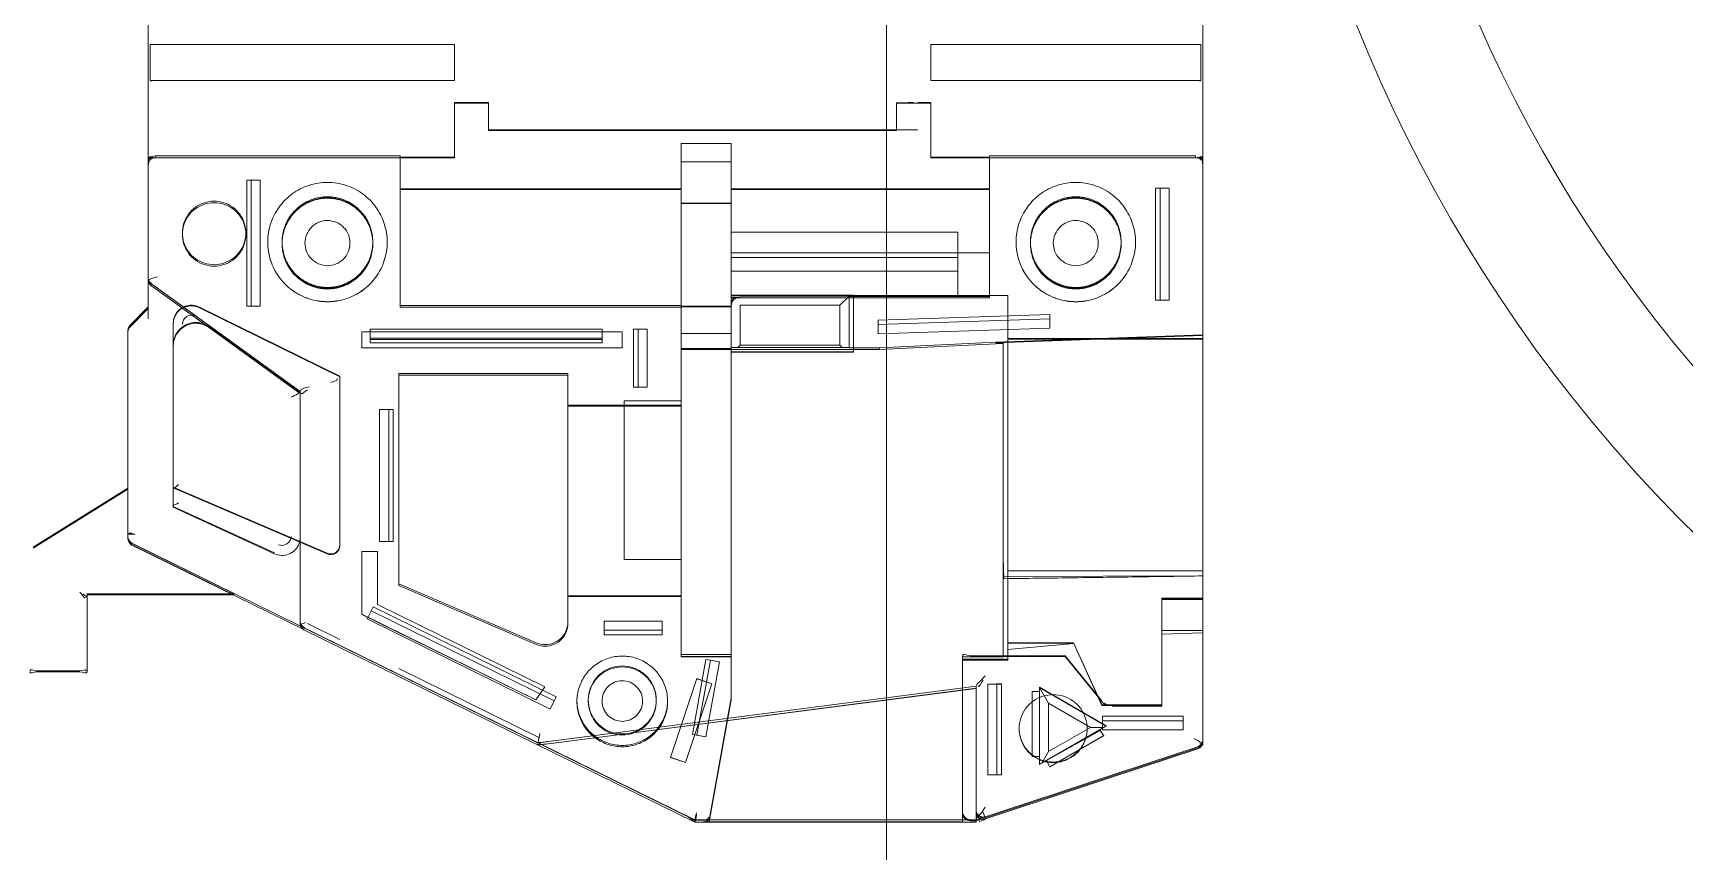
# Model space of a CAD drawing. Header units: millimetres. Extents: x -1052 to 3351, y 0 to 2015.
# Drawn here: x -227.749 to -227.21, y 1680.421 to 1680.688 of the extents above; entities that cross this region are included whole.
import ezdxf

# ---------------------------------------------------------------- set-up
doc = ezdxf.new("R2010")
doc.units = ezdxf.units.MM
doc.layers.add('@ New Renovation', color=7, linetype='Continuous')
for name, color, linetype, lineweight in [('_CGL01-D75-002SOLIDLINE！实线层', 7, 'Continuous', 18), ('_CGL01-D75-003SOLIDLINE！实线层', 7, 'Continuous', 18), ('AM_CL', 7, 'Continuous', 15), ('ZHA01-E-01-BSOLIDLINE！实线层', 7, 'Continuous', 18)]:
    doc.layers.add(name, color=color, linetype=linetype, lineweight=lineweight)

# ---------------------------------------------------------------- blocks, each defined once
blk = doc.blocks.new('*X870')
at = {"layer": '_CGL01-D75-002SOLIDLINE！实线层', "color": 7, "linetype": 'Continuous'}
blk.add_line((-955.58, 1095.295), (-856.58, 1095.295), dxfattribs=at)
at = {"layer": '_CGL01-D75-003SOLIDLINE！实线层', "color": 7, "linetype": 'Continuous'}
for radius, start, end in [(33, 245.38, 114.62), (30.5, 244.3744, 115.6256)]:
    blk.add_arc((-906.08, 1054.295), radius, start, end, dxfattribs=at)
at = {"layer": 'ZHA01-E-01-BSOLIDLINE！实线层', "color": 6, "linetype": 'Continuous'}
for p, q in [((-883.6, 1112.021), (-882.301, 1114.113)), ((-882.278, 1114.113), (-883.577, 1112.021)), ((-879.572, 1114.041), (-879.572, 1113.081)), ((-879.547, 1114.041), (-879.547, 1113.081)), ((-881.272, 1112.921), (-881.272, 1109.683)), ((-881.272, 1112.921), (-879.548, 1112.921)), ((-881.247, 1109.683), (-881.247, 1112.921)), ((-882.489, 1112.021), (-887.082, 1112.021)), ((-882.588, 1111.861), (-882.588, 1112.021)), ((-887.598, 1111.571), (-887.195, 1111.974)), ((-887.157, 1111.974), (-887.561, 1111.571)), ((-882.384, 1111.931), (-876.278, 1099.521)), ((-881.332, 1109.805), (-882.378, 1111.931)), ((-882.353, 1111.931), (-881.307, 1109.805)), ((-880.476, 1108.131), (-882.345, 1111.931)), ((-897.283, 1111.571), (-888.159, 1111.571)), ((-897.276, 1111.571), (-887.333, 1111.571)), ((-893.387, 1104.821), (-893.387, 1111.531)), ((-893.387, 1111.531), (-892.587, 1111.531)), ((-892.587, 1111.531), (-892.587, 1104.821)), ((-890.928, 1111.411), (-890.928, 1106.021)), ((-890.887, 1111.409), (-890.928, 1111.411)), ((-890.887, 1111.571), (-890.887, 1111.566)), ((-890.887, 1111.566), (-890.767, 1111.566)), ((-890.887, 1111.566), (-890.887, 1111.409)), ((-890.887, 1111.409), (-890.887, 1104.821)), ((-888.159, 1111.571), (-885.735, 1108.221)), ((-888.105, 1111.504), (-885.728, 1108.221)), ((-887.141, 1110.227), (-888.065, 1111.504)), ((-885.684, 1108.221), (-888.06, 1111.504)), ((-883.179, 1111.021), (-887.235, 1111.021)), ((-882.166, 1107.628), (-883.621, 1111.021)), ((-882.152, 1107.628), (-883.606, 1111.021)), ((-883.197, 1111.021), (-882.17, 1108.788)), ((-882.153, 1108.788), (-883.179, 1111.021)), ((-889.196, 1110.821), (-889.228, 1110.821)), ((-887.594, 1110.444), (-886.067, 1107.349)), ((-887.579, 1110.444), (-886.053, 1107.349)), ((-887.158, 1110.227), (-885.706, 1108.221)), ((-881.272, 1109.683), (-881.332, 1109.805)), ((-881.307, 1109.805), (-881.247, 1109.683)), ((-881.247, 1109.683), (-881.272, 1109.683)), ((-890.396, 1109.402), (-890.396, 1109.302)), ((-887.611, 1109.402), (-890.396, 1109.402)), ((-890.395, 1109.102), (-890.396, 1109.302)), ((-887.613, 1109.302), (-890.396, 1109.302)), ((-890.394, 1109.402), (-890.394, 1109.102)), ((-890.394, 1109.102), (-887.611, 1109.102)), ((-889.196, 1109.421), (-889.228, 1109.421)), ((-887.613, 1109.402), (-887.613, 1109.302)), ((-887.613, 1109.302), (-887.611, 1109.102)), ((-887.611, 1109.102), (-887.611, 1109.402)), ((-889.028, 1108.937), (-889.027, 1108.937)), ((-889.027, 1108.621), (-889.007, 1108.621)), ((-888.994, 1108.621), (-889.027, 1108.621)), ((-885.735, 1108.221), (-880.565, 1108.221)), ((-885.678, 1108.277), (-885.706, 1108.221)), ((-880.614, 1108.221), (-885.706, 1108.221)), ((-880.613, 1108.061), (-880.26, 1107.349)), ((-880.565, 1108.221), (-877.984, 1102.973)), ((-880.515, 1108.131), (-876.438, 1099.846)), ((-879.446, 1106.049), (-880.471, 1108.131)), ((-886.067, 1107.349), (-882.335, 1107.349)), ((-889.027, 1106.621), (-889.007, 1106.621)), ((-888.994, 1106.621), (-889.027, 1106.621)), ((-887.104, 1106.681), (-887.104, 1101.561)), ((-886.805, 1106.681), (-887.104, 1106.681)), ((-887.048, 1106.866), (-887.048, 1101.121)), ((-886.696, 1106.866), (-887.048, 1106.866)), ((-887.046, 1101.121), (-887.046, 1106.866)), ((-886.906, 1106.681), (-886.906, 1101.561)), ((-886.876, 1106.681), (-886.876, 1101.561)), ((-886.804, 1101.561), (-886.804, 1106.681)), ((-886.698, 1101.121), (-886.698, 1106.866)), ((-886.696, 1106.866), (-886.696, 1101.121)), ((-882.205, 1106.866), (-882.205, 1106.516)), ((-880.817, 1106.866), (-882.205, 1106.866)), ((-882.203, 1106.516), (-882.203, 1106.866)), ((-880.985, 1106.617), (-880.896, 1106.661)), ((-880.984, 1106.617), (-880.985, 1106.617)), ((-880.716, 1106.749), (-880.984, 1106.617)), ((-880.984, 1106.617), (-878.998, 1102.579)), ((-880.896, 1106.661), (-878.91, 1102.623)), ((-878.931, 1103.027), (-880.819, 1106.866)), ((-880.817, 1106.866), (-878.929, 1103.027)), ((-878.729, 1102.712), (-880.715, 1106.749)), ((-889.028, 1106.304), (-889.027, 1106.304)), ((-885.335, 1106.471), (-885.336, 1106.271)), ((-885.335, 1106.171), (-885.336, 1106.271)), ((-885.336, 1106.271), (-882.426, 1106.271)), ((-885.335, 1106.471), (-882.425, 1106.471)), ((-885.335, 1106.171), (-882.424, 1106.171)), ((-885.334, 1106.471), (-885.334, 1106.171)), ((-882.426, 1106.271), (-882.425, 1106.471)), ((-882.426, 1106.271), (-882.425, 1106.171)), ((-882.424, 1106.171), (-882.424, 1106.471)), ((-881.035, 1106.516), (-882.205, 1106.516)), ((-881.037, 1106.516), (-879.221, 1102.825)), ((-879.219, 1102.825), (-881.035, 1106.516)), ((-887.588, 1106.021), (-890.928, 1106.021)), ((-890.902, 1106.021), (-890.902, 1104.821)), ((-890.202, 1106.021), (-890.202, 1099.821)), ((-890.188, 1099.821), (-890.188, 1106.021)), ((-887.628, 1099.821), (-887.628, 1106.021)), ((-887.588, 1099.821), (-887.588, 1106.021)), ((-886.128, 1106.049), (-886.128, 1102.321)), ((-881.454, 1106.049), (-886.128, 1106.049)), ((-886.092, 1102.321), (-886.092, 1106.049)), ((-880.191, 1103.018), (-881.49, 1106.049)), ((-880.155, 1103.018), (-881.454, 1106.049)), ((-879.621, 1106.049), (-878.097, 1102.946)), ((-877.954, 1103.016), (-879.445, 1106.048)), ((-893.387, 1104.821), (-892.587, 1104.821)), ((-892.102, 1104.071), (-892.102, 1104.821)), ((-892.102, 1104.821), (-890.887, 1104.821)), ((-892.087, 1104.821), (-892.087, 1104.071)), ((-891.487, 1104.071), (-892.102, 1104.071)), ((-891.502, 1094.601), (-891.502, 1104.071)), ((-891.487, 1104.071), (-891.487, 1095.071)), ((-877.983, 1102.973), (-879.235, 1093.321)), ((-879.221, 1102.825), (-878.931, 1103.027)), ((-878.929, 1103.027), (-879.219, 1102.825)), ((-879.184, 1093.321), (-877.939, 1102.925)), ((-878.931, 1103.027), (-878.929, 1103.027)), ((-878.002, 1103.016), (-876.282, 1099.521)), ((-876.237, 1099.521), (-877.957, 1103.016)), ((-879.232, 1093.321), (-878.018, 1102.686)), ((-879.221, 1102.825), (-879.219, 1102.825)), ((-879.186, 1093.321), (-877.972, 1102.686)), ((-878.999, 1102.579), (-878.998, 1102.579)), ((-878.998, 1102.579), (-878.729, 1102.712)), ((-886.128, 1102.321), (-880.614, 1102.321)), ((-885.428, 1102.321), (-885.428, 1099.821)), ((-885.409, 1102.321), (-885.409, 1099.821)), ((-881.228, 1099.821), (-881.228, 1102.321)), ((-881.209, 1102.321), (-881.209, 1099.821)), ((-878.928, 1101.871), (-878.907, 1101.871)), ((-878.897, 1102.121), (-878.927, 1102.121)), ((-887.104, 1101.561), (-886.804, 1101.561)), ((-880.665, 1101.521), (-880.364, 1101.521)), ((-880.664, 1101.521), (-880.664, 1100.241)), ((-880.466, 1100.241), (-880.466, 1101.521)), ((-880.365, 1101.521), (-880.365, 1100.241)), ((-880.364, 1100.241), (-880.364, 1101.521)), ((-887.048, 1101.121), (-886.696, 1101.121)), ((-885.528, 1101.081), (-885.528, 1099.821)), ((-882.025, 1101.081), (-885.528, 1101.081)), ((-885.525, 1101.081), (-885.525, 1099.821)), ((-882.028, 1099.821), (-882.028, 1101.081)), ((-882.025, 1099.821), (-882.025, 1101.081)), ((-887.105, 1100.871), (-887.106, 1100.771)), ((-887.105, 1100.571), (-887.106, 1100.771)), ((-887.106, 1100.771), (-885.826, 1100.771)), ((-887.105, 1100.871), (-885.824, 1100.871)), ((-887.104, 1100.871), (-887.104, 1100.571)), ((-885.826, 1100.771), (-885.825, 1100.871)), ((-885.826, 1100.771), (-885.825, 1100.571)), ((-885.824, 1100.571), (-885.824, 1100.871)), ((-887.104, 1100.571), (-885.824, 1100.571)), ((-878.928, 1100.371), (-878.907, 1100.371)), ((-880.664, 1100.241), (-880.364, 1100.241)), ((-877.662, 1100.057), (-879.399, 1099.475)), ((-878.897, 1100.121), (-878.927, 1100.121)), ((-877.553, 1099.725), (-877.664, 1100.057)), ((-877.664, 1100.057), (-877.662, 1100.057)), ((-877.662, 1100.057), (-877.551, 1099.725)), ((-891.202, 1099.821), (-891.202, 1098.721)), ((-879.888, 1099.821), (-891.202, 1099.821)), ((-890.8, 1098.721), (-890.8, 1099.821)), ((-889.882, 1099.821), (-889.882, 1098.721)), ((-879.878, 1099.821), (-889.882, 1099.821)), ((-889.878, 1099.821), (-889.878, 1098.721)), ((-887.611, 1099.821), (-887.611, 1098.721)), ((-887.6, 1098.721), (-887.6, 1099.821)), ((-887.011, 1099.821), (-887.011, 1098.721)), ((-886.679, 1098.721), (-886.679, 1099.821)), ((-886.657, 1099.821), (-886.657, 1098.721)), ((-879.928, 1098.721), (-879.928, 1099.821)), ((-879.888, 1098.721), (-879.888, 1099.821)), ((-879.882, 1099.821), (-879.882, 1098.721)), ((-879.878, 1098.721), (-879.878, 1099.821)), ((-879.288, 1099.143), (-877.551, 1099.725)), ((-877.553, 1099.725), (-877.551, 1099.725)), ((-879.805, 1099.179), (-879.823, 1099.28)), ((-879.822, 1099.28), (-879.823, 1099.28)), ((-878.168, 1099.576), (-879.822, 1099.28)), ((-879.822, 1099.28), (-879.768, 1098.98)), ((-879.805, 1099.179), (-878.152, 1099.475)), ((-879.768, 1098.98), (-878.114, 1099.276)), ((-879.399, 1099.475), (-879.288, 1099.143)), ((-879.397, 1099.475), (-879.399, 1099.475)), ((-879.286, 1099.143), (-879.397, 1099.475)), ((-878.169, 1099.576), (-878.152, 1099.475)), ((-878.169, 1099.576), (-878.168, 1099.576)), ((-878.114, 1099.276), (-878.168, 1099.576)), ((-878.152, 1099.475), (-878.115, 1099.276)), ((-876.282, 1099.521), (-876.282, 1093.321)), ((-876.282, 1099.521), (-876.279, 1099.521)), ((-876.279, 1099.521), (-876.279, 1099.286)), ((-876.278, 1099.521), (-876.278, 1099.336)), ((-876.237, 1099.521), (-876.278, 1099.521)), ((-876.239, 1093.621), (-876.239, 1099.336)), ((-876.237, 1099.521), (-876.237, 1093.321)), ((-879.805, 1099.179), (-879.769, 1098.98)), ((-879.286, 1099.143), (-879.288, 1099.143)), ((-878.973, 1098.721), (-876.362, 1099.188)), ((-876.41, 1099.179), (-878.973, 1098.721)), ((-876.239, 1099.202), (-878.934, 1098.721)), ((-886.679, 1098.721), (-891.202, 1098.721)), ((-890.202, 1098.721), (-890.202, 1093.021)), ((-890.188, 1093.021), (-890.188, 1098.721)), ((-878.973, 1098.721), (-889.882, 1098.721)), ((-889.247, 1093.721), (-889.247, 1098.721)), ((-888.788, 1098.721), (-888.788, 1093.021)), ((-888.685, 1093.721), (-888.685, 1098.721)), ((-888.383, 1093.721), (-888.383, 1098.721)), ((-887.853, 1096.021), (-887.853, 1098.721)), ((-887.843, 1093.721), (-887.843, 1098.721)), ((-887.831, 1098.521), (-887.831, 1096.121)), ((-887.805, 1098.721), (-887.805, 1098.521)), ((-887.798, 1093.021), (-887.798, 1098.721)), ((-887.632, 1096.321), (-887.632, 1098.521)), ((-887.632, 1098.521), (-886.752, 1098.521)), ((-886.752, 1098.521), (-886.702, 1098.571)), ((-886.752, 1098.521), (-886.752, 1096.321)), ((-886.702, 1098.571), (-886.701, 1098.721)), ((-886.702, 1096.271), (-886.702, 1098.571)), ((-886.701, 1098.721), (-886.679, 1098.721)), ((-886.66, 1095.452), (-886.66, 1098.721)), ((-878.934, 1098.721), (-886.66, 1098.721)), ((-886.603, 1098.721), (-886.603, 1096.021)), ((-886.6, 1096.021), (-886.6, 1098.721)), ((-886.6, 1096.021), (-887.853, 1096.021)), ((-887.85, 1092.621), (-887.85, 1096.021)), ((-887.632, 1096.321), (-887.831, 1096.121)), ((-887.831, 1096.121), (-886.698, 1096.121)), ((-887.828, 1093.021), (-887.828, 1096.121)), ((-886.752, 1096.321), (-887.632, 1096.321)), ((-886.752, 1096.321), (-886.702, 1096.271)), ((-886.702, 1096.271), (-886.701, 1096.121)), ((-886.698, 1096.121), (-886.698, 1095.452)), ((-887.307, 1095.481), (-887.433, 1091.691)), ((-887.306, 1095.481), (-887.432, 1091.691)), ((-887.333, 1091.691), (-887.208, 1095.481)), ((-887.006, 1095.481), (-887.307, 1095.481)), ((-887.132, 1091.691), (-887.006, 1095.481)), ((-886.698, 1095.452), (-886.821, 1092.886)), ((-886.789, 1092.721), (-886.66, 1095.452)), ((-886.66, 1095.452), (-886.698, 1095.452)), ((-892.1, 1095.028), (-892.101, 1094.858)), ((-892.099, 1095.071), (-892.1, 1095.028)), ((-892.099, 1095.071), (-891.487, 1095.071)), ((-892.087, 1095.071), (-892.087, 1094.321)), ((-891.501, 1094.858), (-891.5, 1095.028)), ((-891.5, 1095.028), (-891.499, 1095.071)), ((-892.102, 1094.321), (-892.102, 1094.601)), ((-893.387, 1088.361), (-893.387, 1094.321)), ((-892.587, 1094.321), (-893.387, 1094.321)), ((-892.587, 1088.361), (-892.587, 1094.321)), ((-890.887, 1094.321), (-892.102, 1094.321)), ((-890.902, 1093.021), (-890.902, 1094.321)), ((-890.887, 1088.483), (-890.887, 1094.321)), ((-889.248, 1093.721), (-887.843, 1093.721)), ((-887.848, 1093.721), (-887.848, 1092.621)), ((-879.901, 1093.421), (-879.901, 1091.357)), ((-876.239, 1093.621), (-879.9, 1093.621)), ((-879.881, 1093.621), (-879.896, 1093.619)), ((-879.881, 1092.721), (-879.881, 1093.621)), ((-879.83, 1093.621), (-879.83, 1092.621)), ((-876.46, 1093.621), (-879.83, 1093.621)), ((-879.81, 1092.621), (-879.81, 1093.621)), ((-876.26, 1093.421), (-876.26, 1093.321)), ((-876.26, 1093.421), (-876.26, 1093.321)), ((-876.255, 1093.615), (-876.254, 1093.621)), ((-879.464, 1093.121), (-879.359, 1093.212)), ((-879.281, 1092.861), (-879.28, 1093.061)), ((-879.28, 1093.061), (-879.28, 1092.761)), ((-879.28, 1093.061), (-877.28, 1093.061)), ((-879.235, 1093.321), (-876.285, 1093.321)), ((-879.186, 1093.321), (-876.455, 1093.321)), ((-876.284, 1093.321), (-877.935, 1088.321)), ((-876.26, 1093.321), (-877.873, 1088.431)), ((-876.26, 1093.321), (-877.873, 1088.43)), ((-877.848, 1088.43), (-876.304, 1093.11)), ((-877.28, 1093.061), (-877.281, 1092.861)), ((-877.28, 1092.761), (-877.28, 1093.061)), ((-876.347, 1093.125), (-876.455, 1093.161)), ((-876.282, 1093.321), (-876.26, 1093.321)), ((-876.26, 1093.321), (-876.237, 1093.321)), ((-890.928, 1088.481), (-890.928, 1093.021)), ((-890.928, 1093.021), (-887.798, 1093.021)), ((-886.821, 1092.886), (-886.982, 1088.321)), ((-886.963, 1088.321), (-886.804, 1092.886)), ((-886.804, 1092.886), (-886.822, 1092.886)), ((-886.809, 1092.721), (-882.061, 1092.721)), ((-879.881, 1092.721), (-881.653, 1092.721)), ((-879.887, 1092.721), (-879.887, 1091.357)), ((-879.281, 1092.761), (-879.281, 1092.861)), ((-877.281, 1092.861), (-879.281, 1092.861)), ((-879.281, 1092.761), (-877.28, 1092.761)), ((-877.281, 1092.861), (-877.281, 1092.761)), ((-889.028, 1092.437), (-889.027, 1092.437)), ((-887.85, 1092.621), (-879.81, 1092.621)), ((-886.898, 1092.621), (-886.898, 1088.321)), ((-886.883, 1088.321), (-886.883, 1092.621)), ((-881.773, 1088.321), (-881.773, 1092.621)), ((-880.192, 1092.621), (-880.192, 1091.17)), ((-880.171, 1091.166), (-880.044, 1092.621)), ((-878.297, 1092.371), (-878.309, 1092.371)), ((-889.027, 1092.121), (-889.007, 1092.121)), ((-888.994, 1092.121), (-889.027, 1092.121)), ((-879.117, 1092.081), (-879.117, 1091.921)), ((-877.684, 1092.081), (-879.117, 1092.081)), ((-879.115, 1091.921), (-879.115, 1092.081)), ((-877.685, 1091.921), (-877.685, 1092.081)), ((-877.684, 1092.081), (-877.684, 1091.921)), ((-887.433, 1091.691), (-887.132, 1091.691)), ((-879.21, 1091.921), (-878.36, 1090.448)), ((-877.503, 1091.921), (-879.21, 1091.921)), ((-878.353, 1090.448), (-879.203, 1091.921)), ((-879.203, 1091.921), (-878.856, 1091.721)), ((-878.856, 1091.721), (-878.323, 1090.798)), ((-878.856, 1091.721), (-877.791, 1091.721)), ((-878.36, 1090.448), (-877.51, 1091.921)), ((-878.353, 1090.448), (-877.532, 1091.871)), ((-878.323, 1090.798), (-877.791, 1091.721)), ((-877.597, 1091.77), (-878.257, 1090.581)), ((-878.255, 1090.581), (-877.595, 1091.77)), ((-878.142, 1090.505), (-877.456, 1091.694)), ((-877.454, 1091.694), (-878.141, 1090.505)), ((-877.791, 1091.721), (-877.532, 1091.871)), ((-877.454, 1091.694), (-877.597, 1091.77)), ((-877.595, 1091.77), (-877.597, 1091.77)), ((-877.503, 1091.921), (-877.532, 1091.871)), ((-877.454, 1091.694), (-877.456, 1091.694)), ((-878.917, 1090.552), (-879.901, 1091.357)), ((-879.901, 1091.357), (-879.887, 1091.357)), ((-879.887, 1091.357), (-878.903, 1090.552)), ((-880.192, 1091.17), (-878.823, 1090.548)), ((-880.179, 1091.17), (-880.192, 1091.17)), ((-878.81, 1090.548), (-880.171, 1091.166)), ((-878.297, 1090.871), (-878.309, 1090.871)), ((-878.823, 1090.548), (-878.823, 1089.221)), ((-878.823, 1090.548), (-878.81, 1090.548)), ((-878.81, 1089.221), (-878.81, 1090.548)), ((-878.571, 1090.531), (-878.571, 1088.751)), ((-878.27, 1090.531), (-878.571, 1090.531)), ((-878.57, 1090.531), (-878.57, 1088.751)), ((-878.471, 1090.531), (-878.471, 1088.751)), ((-878.323, 1090.798), (-878.324, 1090.498)), ((-878.27, 1088.751), (-878.27, 1090.531)), ((-878.257, 1090.581), (-878.141, 1090.505)), ((-878.257, 1090.581), (-878.255, 1090.581)), ((-878.142, 1090.505), (-878.141, 1090.505)), ((-878.807, 1089.221), (-878.807, 1090.319)), ((-878.794, 1090.319), (-878.794, 1089.221)), ((-878.36, 1090.448), (-878.353, 1090.448)), ((-889.028, 1089.804), (-889.027, 1089.804)), ((-889.027, 1090.121), (-889.007, 1090.121)), ((-888.994, 1090.121), (-889.027, 1090.121)), ((-890.22, 1089.261), (-890.219, 1089.361)), ((-890.219, 1089.061), (-890.22, 1089.261)), ((-887.75, 1089.261), (-890.22, 1089.261)), ((-890.219, 1089.361), (-887.748, 1089.361)), ((-890.218, 1089.361), (-890.218, 1089.061)), ((-890.218, 1089.061), (-887.748, 1089.061)), ((-887.749, 1089.361), (-887.75, 1089.261)), ((-887.75, 1089.261), (-887.749, 1089.061)), ((-887.748, 1089.061), (-887.748, 1089.361)), ((-881.173, 1089.221), (-881.173, 1088.321)), ((-878.81, 1089.221), (-881.173, 1089.221)), ((-881.17, 1088.321), (-881.17, 1089.221)), ((-881.148, 1089.221), (-878.794, 1089.221)), ((-881.146, 1089.221), (-881.146, 1088.321)), ((-880.46, 1088.321), (-880.46, 1089.221)), ((-880.378, 1089.221), (-880.41, 1088.321)), ((-878.571, 1088.751), (-878.27, 1088.751)), ((-877.934, 1088.321), (-908.011, 1088.321)), ((-878, 1088.321), (-907.994, 1088.321)), ((-892.587, 1088.361), (-893.387, 1088.361)), ((-890.928, 1088.481), (-890.887, 1088.483)), ((-890.887, 1088.483), (-890.887, 1088.326)), ((-890.887, 1088.326), (-890.887, 1088.321)), ((-890.767, 1088.326), (-890.887, 1088.326))]:
    blk.add_line(p, q, dxfattribs=at)
at = {"layer": 'ZHA01-E-01-BSOLIDLINE！实线层', "color": 7, "linetype": 'Continuous'}
for p, q in [((-882.061, 1092.721), (-881.603, 1092.705)), ((-882.061, 1092.721), (-881.653, 1092.721)), ((-881.664, 1088.321), (-881.653, 1092.721))]:
    blk.add_line(p, q, dxfattribs=at)
at = {"layer": 'ZHA01-E-01-BSOLIDLINE！实线层', "color": 6, "linetype": 'Continuous'}
for points in [[(-890.727, 1111.571), (-890.734, 1111.57), (-890.741, 1111.57), (-890.747, 1111.569), (-890.754, 1111.568), (-890.761, 1111.567), (-890.767, 1111.566)], [(-880.619, 1108.221), (-880.605, 1108.22), (-880.591, 1108.218), (-880.578, 1108.215), (-880.565, 1108.211), (-880.552, 1108.206), (-880.54, 1108.2)], [(-880.54, 1108.2), (-880.527, 1108.192), (-880.515, 1108.182), (-880.503, 1108.171), (-880.493, 1108.159), (-880.484, 1108.146), (-880.476, 1108.131)], [(-877.989, 1102.925), (-877.988, 1102.941), (-877.988, 1102.956), (-877.99, 1102.972), (-877.993, 1102.987), (-877.998, 1103.002), (-878.004, 1103.016)], [(-878.002, 1103.016), (-877.995, 1103.002), (-877.991, 1102.987), (-877.987, 1102.971), (-877.986, 1102.956), (-877.986, 1102.941), (-877.987, 1102.925)], [(-877.957, 1103.016), (-877.951, 1103.002), (-877.946, 1102.987), (-877.943, 1102.971), (-877.941, 1102.956), (-877.94, 1102.941), (-877.942, 1102.925)], [(-876.281, 1099.286), (-876.283, 1099.263), (-876.291, 1099.242), (-876.303, 1099.223), (-876.319, 1099.207), (-876.339, 1099.195), (-876.362, 1099.188)], [(-876.279, 1099.286), (-876.283, 1099.259), (-876.294, 1099.233), (-876.312, 1099.212), (-876.336, 1099.196), (-876.362, 1099.188)], [(-876.443, 1093.308), (-876.452, 1093.312), (-876.462, 1093.315), (-876.473, 1093.318), (-876.483, 1093.319), (-876.493, 1093.32), (-876.504, 1093.321)], [(-876.396, 1093.308), (-876.406, 1093.312), (-876.416, 1093.315), (-876.427, 1093.318), (-876.437, 1093.319), (-876.447, 1093.32), (-876.458, 1093.321)], [(-890.727, 1088.321), (-890.734, 1088.321), (-890.74, 1088.321), (-890.747, 1088.322), (-890.754, 1088.323), (-890.761, 1088.324), (-890.767, 1088.326)]]:
    blk.add_lwpolyline(points, dxfattribs=at)
for centre, radius, start, end in [((-887.082, 1111.861), 0.16, 90, 134.9996), ((-887.044, 1111.861), 0.16, 90, 134.9996), ((-882.489, 1111.861), 0.16, 26.1968, 90), ((-870.699, 1111.391), 22.688, 179.6464, 180.0505), ((-869.899, 1111.391), 22.688, 179.6464, 180.0505), ((-888.19, 1111.411), 0.16, 35.8923, 90), ((-851.476, 1090.982), 38.326, 152.9345, 153.1751), ((-880.614, 1108.061), 0.16, 26.1975, 90), ((-882.335, 1107.549), 0.2, 270, 23.1982), ((-844.165, 1098.389), 34.125, 172.3607, 172.6109), ((-911.769, 1107.159), 34.091, 352.6155, 352.866), ((-878.098, 1102.946), 0.16, 352.6132, 26.1972), ((-874.233, 1094.702), 17.869, 179.5001, 180.0051), ((-876.455, 1093.161), 0.16, 341.7383, 90.0049), ((-950.228, 1095.975), 63.503, 357.06227, 357.21131), ((-870.699, 1088.501), 22.688, 179.9495, 180.3536), ((-869.899, 1088.501), 22.688, 179.9495, 180.3536), ((-878, 1088.481), 0.16, 270.0189, 341.7368)]:
    blk.add_arc(centre, radius, start, end, dxfattribs=at)
for centre, major_axis, ratio, start_param, end_param in [((-880.178, 1127.797), (0, 36.716), 0.000461, 2.851006, 3.072138), ((-883.26, 1092.571), (-3.089, 1.404), 0.002064, 3.067597, 3.137052), ((-881.16, 1161.4), (0, 94.557), 0.000185, 3.829055, 3.84392)]:
    blk.add_ellipse(centre, major_axis=major_axis, ratio=ratio, start_param=start_param, end_param=end_param, dxfattribs=at)
for points in [[(-879.572, 1114.041), (-879.572, 1114.09), (-879.62, 1114.187), (-879.572, 1114.187)], [(-879.547, 1114.041), (-879.547, 1114.09), (-879.499, 1114.187), (-879.548, 1114.187)], [(-881.307, 1113.081), (-881.27, 1113.043), (-881.141, 1112.967), (-881.194, 1112.967)], [(-881.171, 1112.921), (-881.217, 1112.921), (-881.237, 1112.986), (-881.27, 1113.018)], [(-879.572, 1113.081), (-879.572, 1113.034), (-879.618, 1112.942), (-879.572, 1112.942)], [(-879.548, 1112.921), (-879.495, 1112.921), (-879.547, 1113.027), (-879.547, 1113.081)], [(-882.588, 1111.861), (-882.588, 1111.907), (-882.634, 1112), (-882.588, 1112)], [(-882.528, 1112.021), (-882.471, 1112.021), (-882.409, 1111.982), (-882.384, 1111.931)], [(-882.378, 1111.931), (-882.403, 1111.982), (-882.465, 1112.021), (-882.522, 1112.021)], [(-882.353, 1111.931), (-882.378, 1111.982), (-882.44, 1112.021), (-882.497, 1112.021)], [(-890.928, 1111.411), (-890.928, 1111.464), (-890.901, 1111.55), (-890.847, 1111.55)], [(-890.887, 1111.409), (-890.887, 1111.456), (-890.934, 1111.551), (-890.887, 1111.551)], [(-890.767, 1111.566), (-890.812, 1111.554), (-890.873, 1111.523), (-890.873, 1111.478)], [(-888.159, 1111.571), (-888.234, 1111.571), (-888.228, 1111.437), (-888.263, 1111.371)], [(-888.111, 1111.504), (-888.139, 1111.544), (-888.192, 1111.571), (-888.24, 1111.571)], [(-888.234, 1111.571), (-888.186, 1111.571), (-888.133, 1111.544), (-888.105, 1111.504)], [(-888.065, 1111.504), (-888.093, 1111.544), (-888.146, 1111.571), (-888.194, 1111.571)], [(-883.606, 1111.021), (-883.559, 1111.021), (-883.657, 1110.942), (-883.682, 1110.903)], [(-883.197, 1111.021), (-883.243, 1111.021), (-883.248, 1110.942), (-883.273, 1110.903)], [(-885.735, 1108.221), (-885.81, 1108.221), (-885.804, 1108.087), (-885.838, 1108.021)], [(-885.765, 1108.061), (-885.741, 1108.108), (-885.64, 1108.201), (-885.692, 1108.201)], [(-880.521, 1108.131), (-880.546, 1108.182), (-880.608, 1108.221), (-880.664, 1108.221)], [(-880.658, 1108.221), (-880.602, 1108.221), (-880.54, 1108.182), (-880.515, 1108.131)], [(-880.565, 1108.221), (-880.612, 1108.221), (-880.615, 1108.142), (-880.64, 1108.103)], [(-885.927, 1107.549), (-885.958, 1107.5), (-885.961, 1107.402), (-886.019, 1107.402)], [(-877.984, 1102.973), (-878.054, 1102.973), (-878.122, 1102.95), (-878.191, 1102.939)], [(-876.282, 1099.521), (-876.337, 1099.521), (-876.389, 1099.496), (-876.443, 1099.483)], [(-876.237, 1099.521), (-876.183, 1099.521), (-876.343, 1099.496), (-876.396, 1099.483)], [(-876.278, 1099.336), (-876.278, 1099.288), (-876.296, 1099.216), (-876.343, 1099.208)], [(-876.239, 1099.336), (-876.24, 1099.283), (-876.267, 1099.207), (-876.32, 1099.198)], [(-887.631, 1098.721), (-887.698, 1098.721), (-887.804, 1098.687), (-887.804, 1098.621)], [(-887.605, 1098.721), (-887.672, 1098.721), (-887.779, 1098.687), (-887.779, 1098.62)], [(-891.502, 1094.601), (-891.502, 1094.665), (-891.502, 1094.728), (-891.502, 1094.792)], [(-879.9, 1093.621), (-879.967, 1093.621), (-879.901, 1093.487), (-879.901, 1093.421)], [(-876.342, 1093.566), (-876.378, 1093.6), (-876.43, 1093.621), (-876.48, 1093.621)], [(-876.46, 1093.621), (-876.393, 1093.621), (-876.286, 1093.587), (-876.286, 1093.52)], [(-876.281, 1093.421), (-876.281, 1093.473), (-876.304, 1093.529), (-876.342, 1093.566)], [(-876.259, 1093.621), (-876.325, 1093.621), (-876.26, 1093.487), (-876.26, 1093.421)], [(-879.365, 1093.161), (-879.323, 1093.198), (-879.182, 1093.273), (-879.238, 1093.273)], [(-879.359, 1093.212), (-879.323, 1093.244), (-879.299, 1093.307), (-879.251, 1093.307)], [(-876.443, 1093.308), (-876.388, 1093.286), (-876.325, 1093.219), (-876.344, 1093.163)], [(-876.396, 1093.308), (-876.343, 1093.286), (-876.28, 1093.221), (-876.298, 1093.166)], [(-876.352, 1093.11), (-876.336, 1093.157), (-876.354, 1093.249), (-876.306, 1093.249)], [(-876.306, 1093.11), (-876.291, 1093.157), (-876.212, 1093.249), (-876.26, 1093.249)], [(-878.903, 1090.552), (-878.858, 1090.515), (-878.806, 1090.464), (-878.806, 1090.406)], [(-878.807, 1090.319), (-878.807, 1090.378), (-878.813, 1090.45), (-878.859, 1090.487)], [(-890.886, 1088.321), (-890.94, 1088.321), (-890.887, 1088.429), (-890.887, 1088.483)], [(-890.768, 1088.321), (-890.822, 1088.321), (-890.908, 1088.348), (-890.907, 1088.402)], [(-890.887, 1088.482), (-890.888, 1088.436), (-890.874, 1088.369), (-890.829, 1088.357)], [(-878.081, 1088.521), (-878.046, 1088.472), (-878.035, 1088.375), (-877.975, 1088.375)], [(-878.051, 1088.321), (-877.988, 1088.321), (-877.918, 1088.371), (-877.898, 1088.43)], [(-877.873, 1088.431), (-877.893, 1088.372), (-877.963, 1088.321), (-878.025, 1088.321)], [(-877.873, 1088.43), (-877.893, 1088.371), (-877.963, 1088.321), (-878.025, 1088.321)]]:
    blk.add_open_spline(points, degree=3, dxfattribs=at)
for points, knots in [([(-887.235, 1111.021), (-887.288, 1111.021), (-887.396, 1110.999), (-887.533, 1110.904), (-887.621, 1110.762), (-887.645, 1110.598), (-887.617, 1110.491), (-887.594, 1110.444)], [0, 0, 0, 0, 0.1599471, 0.3236512, 0.4868939, 0.6505319, 0.8101128, 0.8101128, 0.8101128, 0.8101128]), ([(-887.579, 1110.444), (-887.603, 1110.492), (-887.631, 1110.599), (-887.606, 1110.763), (-887.518, 1110.904), (-887.383, 1110.998), (-887.274, 1111.021), (-887.22, 1111.021)], [0, 0, 0, 0, 0.1620312, 0.3240625, 0.4860932, 0.6481231, 0.8101526, 0.8101526, 0.8101526, 0.8101526]), ([(-886.753, 1111.021), (-886.814, 1111.021), (-886.936, 1110.998), (-887.095, 1110.901), (-887.209, 1110.753), (-887.262, 1110.575), (-887.247, 1110.389), (-887.194, 1110.277), (-887.158, 1110.227)], [0, 0, 0, 0, 0.18284, 0.365681, 0.548523, 0.731366, 0.914208, 1.09705, 1.09705, 1.09705, 1.09705]), ([(-886.736, 1111.021), (-886.796, 1111.021), (-886.918, 1110.998), (-887.077, 1110.902), (-887.191, 1110.753), (-887.244, 1110.573), (-887.229, 1110.388), (-887.176, 1110.276), (-887.141, 1110.227)], [0, 0, 0, 0, 0.180506, 0.364787, 0.548718, 0.732668, 0.916866, 1.097016, 1.097016, 1.097016, 1.097016]), ([(-889.228, 1110.821), (-889.301, 1110.821), (-889.447, 1110.798), (-889.646, 1110.697), (-889.804, 1110.538), (-889.905, 1110.34), (-889.928, 1110.193), (-889.928, 1110.121)], [0, 0, 0, 0, 0.217936, 0.439011, 0.659699, 0.880724, 1.098383, 1.098383, 1.098383, 1.098383]), ([(-889.896, 1110.121), (-889.896, 1110.193), (-889.873, 1110.34), (-889.772, 1110.539), (-889.614, 1110.697), (-889.415, 1110.798), (-889.269, 1110.821), (-889.196, 1110.821)], [0, 0, 0, 0, 0.217939, 0.439015, 0.659704, 0.880727, 1.098383, 1.098383, 1.098383, 1.098383]), ([(-888.528, 1110.121), (-888.528, 1110.193), (-888.551, 1110.34), (-888.652, 1110.539), (-888.81, 1110.697), (-889.009, 1110.798), (-889.156, 1110.821), (-889.228, 1110.821)], [0, 0, 0, 0, 0.217939, 0.439015, 0.659704, 0.880727, 1.098383, 1.098383, 1.098383, 1.098383]), ([(-889.196, 1110.821), (-889.124, 1110.821), (-888.977, 1110.798), (-888.778, 1110.697), (-888.62, 1110.538), (-888.519, 1110.34), (-888.496, 1110.193), (-888.496, 1110.121)], [0, 0, 0, 0, 0.217936, 0.439011, 0.659699, 0.880724, 1.098383, 1.098383, 1.098383, 1.098383]), ([(-887.398, 1110.532), (-887.426, 1110.59), (-887.414, 1110.742), (-887.283, 1110.82), (-887.219, 1110.821)], [0, 0, 0, 0, 0.198508, 0.3954564, 0.3954564, 0.3954564, 0.3954564]), ([(-889.928, 1110.121), (-889.928, 1110.048), (-889.905, 1109.901), (-889.804, 1109.703), (-889.646, 1109.544), (-889.447, 1109.444), (-889.3, 1109.421), (-889.228, 1109.421)], [0, 0, 0, 0, 0.217939, 0.439015, 0.659704, 0.880727, 1.098383, 1.098383, 1.098383, 1.098383]), ([(-889.196, 1109.421), (-889.269, 1109.421), (-889.416, 1109.444), (-889.614, 1109.545), (-889.773, 1109.703), (-889.873, 1109.902), (-889.896, 1110.048), (-889.896, 1110.121)], [0, 0, 0, 0, 0.217936, 0.439011, 0.659699, 0.880724, 1.098383, 1.098383, 1.098383, 1.098383]), ([(-889.228, 1109.421), (-889.156, 1109.421), (-889.009, 1109.444), (-888.81, 1109.545), (-888.652, 1109.703), (-888.551, 1109.902), (-888.528, 1110.048), (-888.528, 1110.121)], [0, 0, 0, 0, 0.217936, 0.439011, 0.659699, 0.880724, 1.098383, 1.098383, 1.098383, 1.098383]), ([(-888.496, 1110.121), (-888.496, 1110.048), (-888.519, 1109.901), (-888.62, 1109.703), (-888.779, 1109.544), (-888.977, 1109.444), (-889.124, 1109.421), (-889.196, 1109.421)], [0, 0, 0, 0, 0.217939, 0.439015, 0.659704, 0.880727, 1.098383, 1.098383, 1.098383, 1.098383]), ([(-889.027, 1106.304), (-889.163, 1106.304), (-889.438, 1106.348), (-889.811, 1106.537), (-890.108, 1106.833), (-890.299, 1107.207), (-890.365, 1107.621), (-890.299, 1108.035), (-890.108, 1108.409), (-889.811, 1108.705), (-889.438, 1108.894), (-889.162, 1108.937), (-889.027, 1108.937)], [0, 0, 0, 0, 0.409663, 0.823939, 1.237706, 1.651606, 2.065476, 2.479342, 2.893245, 3.307023, 3.721283, 4.130437, 4.130437, 4.130437, 4.130437]), ([(-889.028, 1106.304), (-888.892, 1106.304), (-888.616, 1106.348), (-888.244, 1106.537), (-887.946, 1106.833), (-887.756, 1107.207), (-887.69, 1107.621), (-887.756, 1108.035), (-887.947, 1108.409), (-888.244, 1108.705), (-888.617, 1108.894), (-888.892, 1108.937), (-889.028, 1108.937)], [0, 0, 0, 0, 0.409663, 0.823939, 1.237706, 1.651606, 2.065476, 2.479342, 2.893245, 3.307023, 3.721283, 4.130437, 4.130437, 4.130437, 4.130437]), ([(-889.027, 1108.937), (-888.89, 1108.937), (-888.615, 1108.894), (-888.242, 1108.705), (-887.945, 1108.408), (-887.754, 1108.035), (-887.688, 1107.62), (-887.754, 1107.206), (-887.945, 1106.833), (-888.242, 1106.536), (-888.615, 1106.348), (-888.891, 1106.304), (-889.027, 1106.304)], [0, 0, 0, 0, 0.409663, 0.823939, 1.237706, 1.651606, 2.065476, 2.479342, 2.893245, 3.307023, 3.721283, 4.130437, 4.130437, 4.130437, 4.130437]), ([(-882.516, 1108.221), (-882.464, 1108.221), (-882.357, 1108.242), (-882.221, 1108.334), (-882.132, 1108.473), (-882.105, 1108.634), (-882.131, 1108.74), (-882.153, 1108.788)], [0, 0, 0, 0, 0.1578661, 0.3193466, 0.4803831, 0.6418006, 0.7993149, 0.7993149, 0.7993149, 0.7993149]), ([(-889.027, 1108.621), (-889.141, 1108.621), (-889.374, 1108.58), (-889.681, 1108.404), (-889.91, 1108.132), (-890.032, 1107.798), (-890.031, 1107.443), (-889.91, 1107.109), (-889.68, 1106.837), (-889.374, 1106.661), (-889.141, 1106.621), (-889.027, 1106.621)], [0, 0, 0, 0, 0.345458, 0.69533, 1.044725, 1.39424, 1.743725, 2.093241, 2.442644, 2.792514, 3.137462, 3.137462, 3.137462, 3.137462]), ([(-889.007, 1108.621), (-889.066, 1108.621), (-889.24, 1108.605), (-889.518, 1108.504), (-889.789, 1108.277), (-889.966, 1107.97), (-890.007, 1107.736), (-890.007, 1107.621)], [0, 0, 0, 0, 0.174329, 0.52298, 0.871632, 1.220285, 1.568927, 1.568927, 1.568927, 1.568927]), ([(-889.994, 1107.621), (-889.994, 1107.724), (-889.961, 1107.934), (-889.817, 1108.218), (-889.59, 1108.444), (-889.307, 1108.588), (-889.097, 1108.621), (-888.994, 1108.621)], [0, 0, 0, 0, 0.311341, 0.627165, 0.942434, 1.258182, 1.569119, 1.569119, 1.569119, 1.569119]), ([(-889.027, 1106.621), (-888.912, 1106.621), (-888.679, 1106.661), (-888.372, 1106.837), (-888.143, 1107.109), (-888.021, 1107.443), (-888.022, 1107.799), (-888.143, 1108.132), (-888.373, 1108.404), (-888.679, 1108.58), (-888.912, 1108.621), (-889.027, 1108.621)], [0, 0, 0, 0, 0.345458, 0.69533, 1.044725, 1.39424, 1.743725, 2.093241, 2.442644, 2.792514, 3.137462, 3.137462, 3.137462, 3.137462]), ([(-888.027, 1107.621), (-888.027, 1107.725), (-888.06, 1107.935), (-888.204, 1108.218), (-888.429, 1108.443), (-888.712, 1108.587), (-888.922, 1108.621), (-889.027, 1108.621)], [0, 0, 0, 0, 0.31383, 0.62766, 0.941488, 1.255316, 1.569143, 1.569143, 1.569143, 1.569143]), ([(-888.007, 1107.621), (-888.007, 1107.736), (-888.049, 1107.97), (-888.226, 1108.277), (-888.497, 1108.504), (-888.775, 1108.605), (-888.949, 1108.621), (-889.007, 1108.621)], [0, 0, 0, 0, 0.348653, 0.697306, 1.045956, 1.394606, 1.568927, 1.568927, 1.568927, 1.568927]), ([(-888.994, 1108.621), (-888.89, 1108.621), (-888.68, 1108.588), (-888.397, 1108.444), (-888.17, 1108.217), (-888.027, 1107.934), (-887.994, 1107.724), (-887.994, 1107.621)], [0, 0, 0, 0, 0.311337, 0.627158, 0.942427, 1.258178, 1.569119, 1.569119, 1.569119, 1.569119]), ([(-882.353, 1108.704), (-882.327, 1108.647), (-882.341, 1108.497), (-882.471, 1108.421), (-882.534, 1108.421)], [0, 0, 0, 0, 0.1952938, 0.3905855, 0.3905855, 0.3905855, 0.3905855]), ([(-888.506, 1107.62), (-888.509, 1107.687), (-888.534, 1107.82), (-888.649, 1107.985), (-888.815, 1108.093), (-889.009, 1108.13), (-889.203, 1108.09), (-889.367, 1107.979), (-889.477, 1107.815), (-889.502, 1107.686), (-889.503, 1107.622)], [0, 0, 0, 0, 0.202373, 0.3972, 0.590872, 0.784718, 0.978518, 1.17232, 1.366137, 1.558842, 1.558842, 1.558842, 1.558842]), ([(-882.35, 1107.349), (-882.287, 1107.349), (-882.152, 1107.418), (-882.141, 1107.569), (-882.166, 1107.628)], [0, 0, 0, 0, 0.1952977, 0.3902503, 0.3902503, 0.3902503, 0.3902503]), ([(-890.007, 1107.621), (-890.007, 1107.505), (-889.966, 1107.271), (-889.789, 1106.965), (-889.518, 1106.737), (-889.24, 1106.636), (-889.066, 1106.621), (-889.007, 1106.621)], [0, 0, 0, 0, 0.348653, 0.697306, 1.045956, 1.394606, 1.568927, 1.568927, 1.568927, 1.568927]), ([(-888.994, 1106.621), (-889.097, 1106.621), (-889.307, 1106.654), (-889.591, 1106.798), (-889.817, 1107.024), (-889.961, 1107.308), (-889.994, 1107.517), (-889.994, 1107.621)], [0, 0, 0, 0, 0.311337, 0.627158, 0.942427, 1.258178, 1.569119, 1.569119, 1.569119, 1.569119]), ([(-889.503, 1107.622), (-889.501, 1107.555), (-889.476, 1107.421), (-889.361, 1107.256), (-889.195, 1107.148), (-889, 1107.112), (-888.806, 1107.152), (-888.642, 1107.262), (-888.532, 1107.426), (-888.507, 1107.556), (-888.506, 1107.62)], [0, 0, 0, 0, 0.202373, 0.3972, 0.590872, 0.784718, 0.978518, 1.17232, 1.366137, 1.558842, 1.558842, 1.558842, 1.558842]), ([(-889.027, 1106.621), (-888.922, 1106.621), (-888.712, 1106.654), (-888.429, 1106.798), (-888.204, 1107.023), (-888.06, 1107.306), (-888.027, 1107.516), (-888.027, 1107.621)], [0, 0, 0, 0, 0.313827, 0.627654, 0.941483, 1.255312, 1.569143, 1.569143, 1.569143, 1.569143]), ([(-889.007, 1106.621), (-888.949, 1106.621), (-888.775, 1106.636), (-888.497, 1106.737), (-888.226, 1106.965), (-888.049, 1107.271), (-888.007, 1107.505), (-888.007, 1107.621)], [0, 0, 0, 0, 0.174329, 0.52298, 0.871632, 1.220285, 1.568927, 1.568927, 1.568927, 1.568927]), ([(-887.994, 1107.621), (-887.994, 1107.517), (-888.027, 1107.307), (-888.171, 1107.024), (-888.397, 1106.797), (-888.681, 1106.653), (-888.89, 1106.621), (-888.994, 1106.621)], [0, 0, 0, 0, 0.311341, 0.627165, 0.942434, 1.258182, 1.569119, 1.569119, 1.569119, 1.569119]), ([(-880.65, 1102.321), (-880.585, 1102.321), (-880.453, 1102.347), (-880.286, 1102.459), (-880.174, 1102.628), (-880.137, 1102.826), (-880.165, 1102.958), (-880.191, 1103.018)], [0, 0, 0, 0, 0.1957226, 0.3941658, 0.5922904, 0.7907288, 0.9861624, 0.9861624, 0.9861624, 0.9861624]), ([(-880.155, 1103.018), (-880.129, 1102.958), (-880.101, 1102.826), (-880.138, 1102.628), (-880.25, 1102.459), (-880.417, 1102.347), (-880.549, 1102.321), (-880.614, 1102.321)], [0, 0, 0, 0, 0.1957251, 0.3941702, 0.5922947, 0.7907313, 0.9861624, 0.9861624, 0.9861624, 0.9861624]), ([(-879.896, 1101.121), (-879.896, 1101.224), (-879.864, 1101.434), (-879.72, 1101.718), (-879.493, 1101.944), (-879.21, 1102.088), (-879, 1102.121), (-878.897, 1102.121)], [0, 0, 0, 0, 0.311341, 0.627165, 0.942434, 1.258182, 1.569119, 1.569119, 1.569119, 1.569119]), ([(-878.928, 1101.871), (-879.014, 1101.871), (-879.189, 1101.84), (-879.419, 1101.708), (-879.591, 1101.504), (-879.682, 1101.254), (-879.682, 1100.987), (-879.59, 1100.737), (-879.418, 1100.533), (-879.188, 1100.401), (-879.014, 1100.371), (-878.928, 1100.371)], [0, 0, 0, 0, 0.258387, 0.521078, 0.783299, 1.045651, 1.307946, 1.570295, 1.83254, 2.095182, 2.353087, 2.353087, 2.353087, 2.353087]), ([(-878.907, 1101.871), (-878.95, 1101.871), (-879.081, 1101.859), (-879.289, 1101.783), (-879.493, 1101.613), (-879.626, 1101.383), (-879.657, 1101.207), (-879.657, 1101.121)], [0, 0, 0, 0, 0.130742, 0.392229, 0.653717, 0.915206, 1.176696, 1.176696, 1.176696, 1.176696]), ([(-878.928, 1100.371), (-878.842, 1100.371), (-878.668, 1100.401), (-878.438, 1100.533), (-878.266, 1100.737), (-878.174, 1100.987), (-878.175, 1101.254), (-878.266, 1101.505), (-878.438, 1101.709), (-878.668, 1101.84), (-878.843, 1101.871), (-878.928, 1101.871)], [0, 0, 0, 0, 0.258387, 0.521078, 0.783299, 1.045651, 1.307946, 1.570295, 1.83254, 2.095182, 2.353087, 2.353087, 2.353087, 2.353087]), ([(-877.927, 1101.121), (-877.927, 1101.225), (-877.96, 1101.435), (-878.105, 1101.718), (-878.33, 1101.943), (-878.613, 1102.087), (-878.823, 1102.121), (-878.927, 1102.121)], [0, 0, 0, 0, 0.313831, 0.627661, 0.941489, 1.255317, 1.569144, 1.569144, 1.569144, 1.569144]), ([(-878.157, 1101.121), (-878.157, 1101.207), (-878.187, 1101.383), (-878.32, 1101.613), (-878.524, 1101.783), (-878.732, 1101.859), (-878.863, 1101.871), (-878.907, 1101.871)], [0, 0, 0, 0, 0.261489, 0.522978, 0.784465, 1.045951, 1.176696, 1.176696, 1.176696, 1.176696]), ([(-878.897, 1102.121), (-878.793, 1102.121), (-878.583, 1102.088), (-878.299, 1101.944), (-878.073, 1101.717), (-877.929, 1101.434), (-877.897, 1101.224), (-877.897, 1101.121)], [0, 0, 0, 0, 0.311337, 0.627158, 0.942427, 1.258178, 1.569119, 1.569119, 1.569119, 1.569119]), ([(-878.456, 1101.12), (-878.458, 1101.178), (-878.48, 1101.296), (-878.581, 1101.445), (-878.73, 1101.544), (-878.905, 1101.579), (-879.081, 1101.544), (-879.23, 1101.445), (-879.33, 1101.297), (-879.353, 1101.179), (-879.354, 1101.122)], [0, 0, 0, 0, 0.176592, 0.351981, 0.527344, 0.702703, 0.878064, 1.053425, 1.228779, 1.403012, 1.403012, 1.403012, 1.403012]), ([(-878.897, 1100.121), (-879, 1100.121), (-879.21, 1100.154), (-879.494, 1100.298), (-879.72, 1100.524), (-879.864, 1100.808), (-879.896, 1101.017), (-879.896, 1101.121)], [0, 0, 0, 0, 0.311337, 0.627158, 0.942427, 1.258178, 1.569119, 1.569119, 1.569119, 1.569119]), ([(-879.657, 1101.121), (-879.657, 1101.034), (-879.626, 1100.859), (-879.493, 1100.629), (-879.289, 1100.458), (-879.081, 1100.382), (-878.95, 1100.371), (-878.907, 1100.371)], [0, 0, 0, 0, 0.261489, 0.522978, 0.784465, 1.045951, 1.176696, 1.176696, 1.176696, 1.176696]), ([(-879.354, 1101.122), (-879.352, 1101.063), (-879.33, 1100.945), (-879.229, 1100.796), (-879.08, 1100.697), (-878.905, 1100.662), (-878.729, 1100.697), (-878.58, 1100.797), (-878.48, 1100.945), (-878.457, 1101.062), (-878.456, 1101.12)], [0, 0, 0, 0, 0.176592, 0.351981, 0.527344, 0.702703, 0.878064, 1.053425, 1.228779, 1.403012, 1.403012, 1.403012, 1.403012]), ([(-878.927, 1100.121), (-878.823, 1100.121), (-878.613, 1100.154), (-878.33, 1100.298), (-878.105, 1100.523), (-877.96, 1100.806), (-877.927, 1101.016), (-877.927, 1101.121)], [0, 0, 0, 0, 0.313827, 0.627654, 0.941483, 1.255313, 1.569144, 1.569144, 1.569144, 1.569144]), ([(-878.907, 1100.371), (-878.863, 1100.371), (-878.732, 1100.382), (-878.524, 1100.458), (-878.32, 1100.629), (-878.187, 1100.859), (-878.157, 1101.034), (-878.157, 1101.121)], [0, 0, 0, 0, 0.130742, 0.392229, 0.653717, 0.915206, 1.176696, 1.176696, 1.176696, 1.176696]), ([(-877.897, 1101.121), (-877.897, 1101.017), (-877.929, 1100.807), (-878.074, 1100.524), (-878.3, 1100.297), (-878.584, 1100.153), (-878.793, 1100.121), (-878.897, 1100.121)], [0, 0, 0, 0, 0.311341, 0.627165, 0.942434, 1.258182, 1.569119, 1.569119, 1.569119, 1.569119]), ([(-876.279, 1099.521), (-876.229, 1099.521), (-876.405, 1099.706), (-876.407, 1099.782), (-876.438, 1099.846)], [0, 0, 0, 0, 0.1524866, 0.370178, 0.370178, 0.370178, 0.370178]), ([(-876.563, 1093.121), (-876.51, 1093.159), (-876.411, 1093.207), (-876.334, 1093.321), (-876.285, 1093.321)], [0, 0, 0, 0, 0.1975685, 0.3449245, 0.3449245, 0.3449245, 0.3449245]), ([(-876.354, 1093.11), (-876.338, 1093.157), (-876.354, 1093.27), (-876.457, 1093.321), (-876.506, 1093.321)], [0, 0, 0, 0, 0.1496027, 0.298965, 0.298965, 0.298965, 0.298965]), ([(-889.027, 1089.804), (-889.163, 1089.804), (-889.438, 1089.848), (-889.811, 1090.037), (-890.108, 1090.333), (-890.299, 1090.707), (-890.365, 1091.121), (-890.299, 1091.535), (-890.108, 1091.909), (-889.811, 1092.205), (-889.438, 1092.394), (-889.162, 1092.437), (-889.027, 1092.437)], [0, 0, 0, 0, 0.409663, 0.823939, 1.237706, 1.651606, 2.065476, 2.479342, 2.893245, 3.307023, 3.721283, 4.130437, 4.130437, 4.130437, 4.130437]), ([(-889.028, 1089.804), (-888.892, 1089.804), (-888.616, 1089.848), (-888.244, 1090.037), (-887.946, 1090.333), (-887.756, 1090.707), (-887.69, 1091.121), (-887.756, 1091.535), (-887.947, 1091.909), (-888.244, 1092.205), (-888.617, 1092.394), (-888.892, 1092.437), (-889.028, 1092.437)], [0, 0, 0, 0, 0.409663, 0.823939, 1.237706, 1.651606, 2.065476, 2.479342, 2.893245, 3.307023, 3.721283, 4.130437, 4.130437, 4.130437, 4.130437]), ([(-889.027, 1092.437), (-888.89, 1092.437), (-888.615, 1092.394), (-888.242, 1092.205), (-887.945, 1091.908), (-887.754, 1091.535), (-887.688, 1091.12), (-887.754, 1090.706), (-887.945, 1090.333), (-888.242, 1090.036), (-888.615, 1089.848), (-888.891, 1089.804), (-889.027, 1089.804)], [0, 0, 0, 0, 0.409663, 0.823939, 1.237706, 1.651606, 2.065476, 2.479342, 2.893245, 3.307023, 3.721283, 4.130437, 4.130437, 4.130437, 4.130437]), ([(-879.047, 1091.621), (-879.047, 1091.698), (-879.022, 1091.856), (-878.914, 1092.068), (-878.744, 1092.238), (-878.531, 1092.346), (-878.374, 1092.371), (-878.297, 1092.371)], [0, 0, 0, 0, 0.233506, 0.470373, 0.706825, 0.943636, 1.176839, 1.176839, 1.176839, 1.176839]), ([(-877.559, 1091.621), (-877.559, 1091.699), (-877.584, 1091.856), (-877.692, 1092.069), (-877.861, 1092.237), (-878.073, 1092.346), (-878.23, 1092.371), (-878.309, 1092.371)], [0, 0, 0, 0, 0.235373, 0.470745, 0.706117, 0.941487, 1.176857, 1.176857, 1.176857, 1.176857]), ([(-878.297, 1092.371), (-878.219, 1092.371), (-878.062, 1092.346), (-877.849, 1092.238), (-877.679, 1092.068), (-877.571, 1091.855), (-877.547, 1091.698), (-877.547, 1091.621)], [0, 0, 0, 0, 0.233503, 0.470368, 0.70682, 0.943633, 1.176839, 1.176839, 1.176839, 1.176839]), ([(-889.027, 1092.121), (-889.141, 1092.121), (-889.374, 1092.08), (-889.681, 1091.904), (-889.91, 1091.632), (-890.032, 1091.298), (-890.031, 1090.943), (-889.91, 1090.609), (-889.68, 1090.337), (-889.374, 1090.161), (-889.141, 1090.121), (-889.027, 1090.121)], [0, 0, 0, 0, 0.345458, 0.69533, 1.044725, 1.39424, 1.743725, 2.093241, 2.442644, 2.792514, 3.137462, 3.137462, 3.137462, 3.137462]), ([(-889.007, 1092.121), (-889.066, 1092.121), (-889.24, 1092.105), (-889.518, 1092.004), (-889.789, 1091.777), (-889.966, 1091.47), (-890.007, 1091.236), (-890.007, 1091.121)], [0, 0, 0, 0, 0.174329, 0.52298, 0.871632, 1.220285, 1.568927, 1.568927, 1.568927, 1.568927]), ([(-889.994, 1091.121), (-889.994, 1091.224), (-889.961, 1091.434), (-889.817, 1091.718), (-889.59, 1091.944), (-889.307, 1092.088), (-889.097, 1092.121), (-888.994, 1092.121)], [0, 0, 0, 0, 0.311341, 0.627165, 0.942434, 1.258182, 1.569119, 1.569119, 1.569119, 1.569119]), ([(-889.027, 1090.121), (-888.912, 1090.121), (-888.679, 1090.161), (-888.372, 1090.337), (-888.143, 1090.609), (-888.021, 1090.943), (-888.022, 1091.299), (-888.143, 1091.632), (-888.373, 1091.904), (-888.679, 1092.08), (-888.912, 1092.121), (-889.027, 1092.121)], [0, 0, 0, 0, 0.345458, 0.69533, 1.044725, 1.39424, 1.743725, 2.093241, 2.442644, 2.792514, 3.137462, 3.137462, 3.137462, 3.137462]), ([(-888.027, 1091.121), (-888.027, 1091.225), (-888.06, 1091.435), (-888.204, 1091.718), (-888.429, 1091.943), (-888.712, 1092.087), (-888.922, 1092.121), (-889.027, 1092.121)], [0, 0, 0, 0, 0.31383, 0.62766, 0.941488, 1.255316, 1.569143, 1.569143, 1.569143, 1.569143]), ([(-888.007, 1091.121), (-888.007, 1091.236), (-888.049, 1091.47), (-888.226, 1091.777), (-888.497, 1092.004), (-888.775, 1092.105), (-888.949, 1092.121), (-889.007, 1092.121)], [0, 0, 0, 0, 0.348653, 0.697306, 1.045956, 1.394606, 1.568927, 1.568927, 1.568927, 1.568927]), ([(-888.994, 1092.121), (-888.89, 1092.121), (-888.68, 1092.088), (-888.397, 1091.944), (-888.17, 1091.717), (-888.027, 1091.434), (-887.994, 1091.224), (-887.994, 1091.121)], [0, 0, 0, 0, 0.311337, 0.627158, 0.942427, 1.258178, 1.569119, 1.569119, 1.569119, 1.569119]), ([(-888.506, 1091.12), (-888.509, 1091.187), (-888.534, 1091.32), (-888.649, 1091.485), (-888.815, 1091.593), (-889.009, 1091.63), (-889.203, 1091.59), (-889.367, 1091.479), (-889.477, 1091.315), (-889.502, 1091.186), (-889.503, 1091.122)], [0, 0, 0, 0, 0.202373, 0.3972, 0.590872, 0.784718, 0.978518, 1.17232, 1.366137, 1.558842, 1.558842, 1.558842, 1.558842]), ([(-878.297, 1090.871), (-878.374, 1090.871), (-878.531, 1090.895), (-878.744, 1091.003), (-878.914, 1091.173), (-879.022, 1091.386), (-879.047, 1091.543), (-879.047, 1091.621)], [0, 0, 0, 0, 0.233503, 0.470368, 0.70682, 0.943633, 1.176839, 1.176839, 1.176839, 1.176839]), ([(-878.309, 1090.871), (-878.23, 1090.871), (-878.073, 1090.895), (-877.861, 1091.004), (-877.692, 1091.172), (-877.584, 1091.385), (-877.559, 1091.542), (-877.559, 1091.621)], [0, 0, 0, 0, 0.23537, 0.470741, 0.706112, 0.941484, 1.176857, 1.176857, 1.176857, 1.176857]), ([(-877.547, 1091.621), (-877.547, 1091.543), (-877.571, 1091.386), (-877.679, 1091.173), (-877.849, 1091.003), (-878.062, 1090.895), (-878.219, 1090.871), (-878.297, 1090.871)], [0, 0, 0, 0, 0.233506, 0.470373, 0.706825, 0.943636, 1.176839, 1.176839, 1.176839, 1.176839]), ([(-890.007, 1091.121), (-890.007, 1091.005), (-889.966, 1090.771), (-889.789, 1090.465), (-889.518, 1090.237), (-889.24, 1090.136), (-889.066, 1090.121), (-889.007, 1090.121)], [0, 0, 0, 0, 0.348653, 0.697306, 1.045956, 1.394606, 1.568927, 1.568927, 1.568927, 1.568927]), ([(-888.994, 1090.121), (-889.097, 1090.121), (-889.307, 1090.154), (-889.591, 1090.298), (-889.817, 1090.524), (-889.961, 1090.808), (-889.994, 1091.017), (-889.994, 1091.121)], [0, 0, 0, 0, 0.311337, 0.627158, 0.942427, 1.258178, 1.569119, 1.569119, 1.569119, 1.569119]), ([(-889.503, 1091.122), (-889.501, 1091.055), (-889.476, 1090.921), (-889.361, 1090.756), (-889.195, 1090.648), (-889, 1090.612), (-888.806, 1090.652), (-888.642, 1090.762), (-888.532, 1090.926), (-888.507, 1091.056), (-888.506, 1091.12)], [0, 0, 0, 0, 0.202373, 0.3972, 0.590872, 0.784718, 0.978518, 1.17232, 1.366137, 1.558842, 1.558842, 1.558842, 1.558842]), ([(-889.027, 1090.121), (-888.922, 1090.121), (-888.712, 1090.154), (-888.429, 1090.298), (-888.204, 1090.523), (-888.06, 1090.806), (-888.027, 1091.016), (-888.027, 1091.121)], [0, 0, 0, 0, 0.313827, 0.627654, 0.941483, 1.255312, 1.569143, 1.569143, 1.569143, 1.569143]), ([(-889.007, 1090.121), (-888.949, 1090.121), (-888.775, 1090.136), (-888.497, 1090.237), (-888.226, 1090.465), (-888.049, 1090.771), (-888.007, 1091.005), (-888.007, 1091.121)], [0, 0, 0, 0, 0.174329, 0.52298, 0.871632, 1.220285, 1.568927, 1.568927, 1.568927, 1.568927]), ([(-887.994, 1091.121), (-887.994, 1091.017), (-888.027, 1090.807), (-888.171, 1090.524), (-888.397, 1090.297), (-888.681, 1090.153), (-888.89, 1090.121), (-888.994, 1090.121)], [0, 0, 0, 0, 0.311341, 0.627165, 0.942434, 1.258182, 1.569119, 1.569119, 1.569119, 1.569119])]:
    blk.add_open_spline(points, degree=3, knots=knots, dxfattribs=at)
at = {"layer": 'ZHA01-E-01-BSOLIDLINE！实线层', "color": 7, "linetype": 'Continuous'}
blk.add_open_spline([(-881.603, 1092.705), (-881.609, 1092.219), (-881.622, 1091.247), (-881.643, 1089.786), (-881.657, 1088.81), (-881.664, 1088.321)], degree=3, knots=[0, 0, 0, 0, 1.455409, 2.916861, 4.384373, 4.384373, 4.384373, 4.384373], dxfattribs=at)
blk = doc.blocks.new('1111')
at = {"layer": '@ New Renovation', "color": 0, "xscale": -1.000000000000001, "rotation": 90}
blk.add_blockref('*X870', (742235.8, 28062.846), dxfattribs=at)

msp = doc.modelspace()

# ---------------------------------------------------------------- block references
at = {"layer": 'AM_CL', "xscale": 0.01479181789831161, "yscale": 0.01479181789831161, "zscale": 0.01479181789831161}
msp.add_blockref('1111', (-11190.28576, 1252.3689), dxfattribs=at)

doc.saveas('drawing.dxf')
